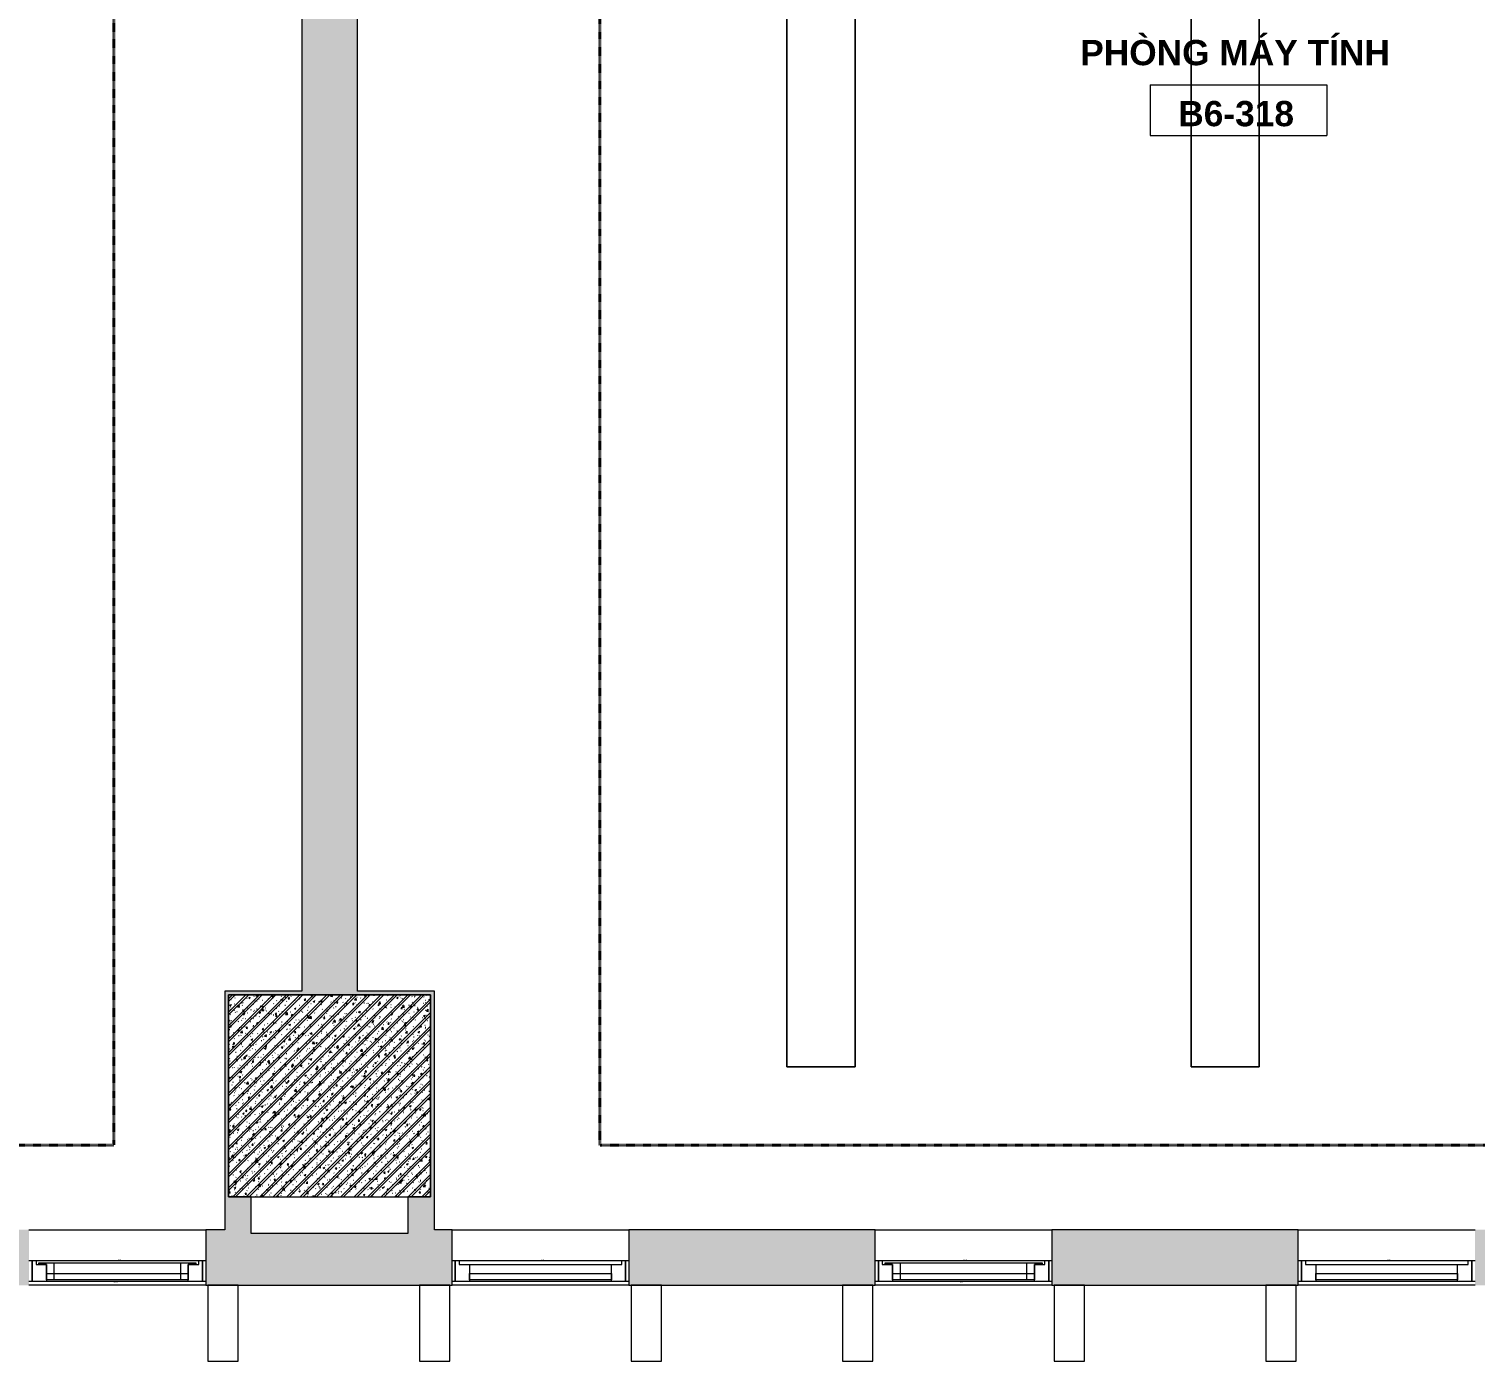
# Model space of a CAD drawing. Header units: millimetres. Extents: x -31340 to 17660, y 19597 to 75297.
# Drawn here: x -18080 to -12355, y 19597 to 24872 of the extents above; entities that cross this region are included whole.
import ezdxf

# ---------------------------------------------------------------- set-up
doc = ezdxf.new("R2010")
doc.units = ezdxf.units.MM
doc.linetypes.add('Dash', pattern=[6.35, 3.175, -3.175])
doc.linetypes.add('dash 1-1', pattern=[2, 1, -1])
for name, color, linetype, lineweight in [('A-AREA-IDEN', 2, 'Continuous', 9), ('A-DETL', 90, 'Continuous', 5), ('A-GLAZ', 151, 'Continuous', 5), ('A-GLAZ-CWMG', 51, 'Continuous', 5), ('A-GLAZ-HDLN', 1, 'Dash', 5), ('A-WALL', 113, 'Continuous', 5), ('A-WALL-PATT', 111, 'Continuous', 5), ('M-EQPM', 50, 'Continuous', 5), ('S-COLS', 52, 'Continuous', 5)]:
    doc.layers.add(name, color=color, linetype=linetype, lineweight=lineweight)
doc.styles.add('Arial_B', font='arialbd.ttf', dxfattribs={"height": 100})

# ---------------------------------------------------------------- blocks, each defined once
blk = doc.blocks.new('VGU_CLUSTER_W1B - W2B - W3B - VGU_CLUSTER_W1B-8565252-3rd Traffic Floor Plan - Pedestrian')
at = {"layer": 'A-GLAZ', "lineweight": 9}
for p, q in [((-350, -12), (-337, -12)), ((-337, -12), (-322, -12)), ((-337, -95), (-337, -12)), ((-337, -12), (-337, -95)), ((-322, -12), (-322, -28)), ((-322, -28), (-281, -28)), ((-311, -21), (-251, -21)), ((-311, -28), (-311, -21)), ((-281, -28), (-311, -28)), ((-281, -88), (-281, -28)), ((-281, -28), (-281, -95)), ((-251, -21), (-251, -88)), ((251, -21), (311, -21)), ((251, -88), (251, -21)), ((311, -28), (281, -28)), ((281, -28), (281, -88)), ((281, -28), (322, -28)), ((281, -95), (281, -28)), ((311, -21), (311, -28)), ((322, -12), (337, -12)), ((322, -28), (322, -12)), ((337, -12), (337, -95)), ((337, -12), (350, -12)), ((337, -95), (337, -12)), ((-337, -95), (-350, -95)), ((-281, -95), (-337, -95)), ((-281, -88), (-281, -63)), ((-281, -63), (281, -63)), ((-251, -88), (-281, -88)), ((281, -88), (-281, -88)), ((281, -88), (251, -88)), ((281, -63), (281, -88)), ((337, -95), (281, -95)), ((350, -95), (337, -95))]:
    blk.add_line(p, q, dxfattribs=at)
at = {"layer": 'A-GLAZ'}
for p, q in [((-322, -12), (322, -12)), ((-251, -21), (251, -21)), ((281, -95), (-281, -95))]:
    blk.add_line(p, q, dxfattribs=at)
at = {"layer": 'A-GLAZ-HDLN'}
for p, q in [((-13.3, -12), (0, -12)), ((13.3, -12), (0, -12)), ((-13.3, -95), (0, -95)), ((13.3, -95), (0, -95))]:
    blk.add_line(p, q, dxfattribs=at)
blk = doc.blocks.new('VGU_CLUSTER_W1A - W2A - W3A - W4 - W5C - W6 - VGU_CLUSTER_W1A-8565238-3rd Traffic Floor Plan - Pedestrian')
at = {"layer": 'A-GLAZ', "lineweight": 9}
for p, q in [((-350, -12), (-337, -12)), ((-337, -12), (-322, -12)), ((-337, -95), (-337, -12)), ((-337, -12), (-337, -95)), ((-322, -12), (-322, -28)), ((-322, -28), (-281, -28)), ((-281, -28), (-281, -95)), ((281, -28), (322, -28)), ((281, -95), (281, -28)), ((322, -12), (337, -12)), ((322, -28), (322, -12)), ((337, -12), (337, -95)), ((337, -12), (350, -12)), ((337, -95), (337, -12)), ((-337, -95), (-350, -95)), ((-281, -95), (-337, -95)), ((-281, -88), (-281, -63)), ((-281, -63), (281, -63)), ((281, -88), (-281, -88)), ((281, -63), (281, -88)), ((337, -95), (281, -95)), ((350, -95), (337, -95))]:
    blk.add_line(p, q, dxfattribs=at)
at = {"layer": 'A-GLAZ'}
for p, q in [((-322, -12), (322, -12)), ((-281, -28), (281, -28)), ((281, -95), (-281, -95))]:
    blk.add_line(p, q, dxfattribs=at)
at = {"layer": 'A-GLAZ-HDLN'}
for p in [(-13.3, -12), (13.3, -12)]:
    blk.add_line(p, (0, -12), dxfattribs=at)
blk = doc.blocks.new('OUTLET TRACK - OUTLET TRACK-10609662-3rd Traffic Floor Plan - Pedestrian')
at = {"layer": 'M-EQPM', "color": 7}
for p, q in [((9095, 135), (0, 135)), ((0, 135), (9095, 135)), ((9095, -135), (9095, 135)), ((9095, 135), (9095, -135)), ((0, -135), (9095, -135)), ((9095, -135), (0, -135))]:
    blk.add_line(p, q, dxfattribs=at)
blk = doc.blocks.new('OUTLET TRACK - OUTLET TRACK-10609678-3rd Traffic Floor Plan - Pedestrian')
at = {"layer": 'M-EQPM', "color": 7}
for p, q in [((0, 135), (7000, 135)), ((7000, 135), (0, 135)), ((7000, 135), (7000, -135)), ((7000, -135), (7000, 135)), ((7000, -135), (0, -135)), ((0, -135), (7000, -135))]:
    blk.add_line(p, q, dxfattribs=at)
blk = doc.blocks.new('Room Tag - Room Tag-8377849-3rd Traffic Floor Plan - Pedestrian')
at = {"layer": 'A-AREA-IDEN'}
for p, q in [((-7, -0.80625), (-7, -4.80625)), ((-7, -0.80625), (7, -0.80625)), ((7, -0.80625), (7, -4.80625)), ((-7, -4.80625), (7, -4.80625))]:
    blk.add_line(p, q, dxfattribs=at)

msp = doc.modelspace()

# ---------------------------------------------------------------- hatches: boundary and pattern name
at = {"layer": 'A-WALL-PATT'}
for points in [[(-16999.9, 21062), (-16779.9, 21062), (-16779.9, 26932), (-16999.9, 26932), (-16999.9, 23307.6)], [(-16474.9, 21047), (-16474.9, 21062), (-17304.9, 21062), (-17304.9, 21047), (-16489.9, 21047)], [(-17304.9, 20247), (-17289.9, 20247), (-17289.9, 21047), (-17304.9, 21047), (-17304.9, 20962.1)], [(-16489.9, 20247), (-16474.9, 20247), (-16474.9, 21047), (-16489.9, 21047), (-16489.9, 20962.1)], [(-17304.9, 19897), (-17199.9, 19897), (-17199.9, 20247), (-17304.9, 20247), (-17304.9, 20102)], [(-16579.9, 19897), (-16474.9, 19897), (-16474.9, 20247), (-16579.9, 20247), (-16579.9, 20102)], [(-16579.9, 20102), (-17199.9, 20102), (-17199.9, 19897), (-16579.9, 19897)]]:
    msp.add_hatch(color=256, dxfattribs=at).paths.add_polyline_path(points)
h = msp.add_hatch(color=256, dxfattribs=at)
h.paths.add_polyline_path([(-17380.2, 19897), (-17304.9, 19897), (-17304.9, 20117), (-17380.2, 20117)])
h.paths.add_polyline_path([(-23105.2, 19897), (-23105.2, 20117), (-23274.9, 20117), (-23274.9, 19897)])
h.paths.add_polyline_path([(-18380, 19897), (-18080.2, 19897), (-18080.2, 20117), (-19055.2, 20117), (-19055.2, 19897)])
h.paths.add_polyline_path([(-21430.2, 19897), (-21430.2, 20117), (-22405.2, 20117), (-22405.2, 19897), (-21848.7, 19897)])
h.paths.add_polyline_path([(-20730.2, 19897), (-19755.2, 19897), (-19755.2, 20117), (-20730.2, 20117)])
h = msp.add_hatch(color=256, dxfattribs=at)
h.paths.add_polyline_path([(-13055.2, 19897), (-13055.2, 20117), (-14030.2, 20117), (-14030.2, 19897), (-13755.1, 19897)])
h.paths.add_polyline_path([(-10604.9, 19897), (-10604.9, 20117), (-10680.2, 20117), (-10680.2, 19897)])
h.paths.add_polyline_path([(-16474.9, 19897), (-16405.2, 19897), (-16405.2, 20117), (-16474.9, 20117)])
h.paths.add_polyline_path([(-14730.2, 19897), (-14730.2, 20117), (-15705.2, 20117), (-15705.2, 19897), (-14911.3, 19897)])
h.paths.add_polyline_path([(-11442.6, 19897), (-11380.2, 19897), (-11380.2, 20117), (-12355.2, 20117), (-12355.2, 19897)])
at = {"layer": 'S-COLS'}
h = msp.add_hatch(dxfattribs=at)
h.set_pattern_fill('FP_1', color=256, style=0, pattern_type=2)
h.set_pattern_definition([(50, (0, 0), (63.7639, -5.57885), [6.668, -73.343]), (355, (0, 0), (-12.33488, 66.86951), [5.334, -58.674]), (100.451, (5.314, -0.465), (51.43036, 61.29098), [5.667, -62.332]), (46.184, (0, 17.78), (94.87722, -14.71484), [10.001, -110.014]), (96.636, (7.91, 16.55), (83.09115, 86.5993), [8.5, -93.497]), (351.184, (0, 17.78), (83.09204, 86.59928), [8.001, -88.011]), (21, (8.89, 13.335), (53.06449, -35.79273), [6.667, -73.342]), (326, (8.89, 13.335), (21.63066, 64.46546), [5.334, -58.674]), (71.451, (13.31, 10.35), (74.69646, 28.67237), [5.667, -62.332]), (37.5, (0, 0), (1.080413, 29.594271), [1.676, -56.286, 1.676, -57.887, -58.896]), (37.5, (0, 0), (1.080413, 29.594271), [-117.526, 1.676, -57.22]), (7.5, (0, 0), (23.386368, 35.063507), [1.676, -32.283, 1.676, -54.953, -22.447]), (7.5, (0, 0), (23.386368, 35.063507), [-90.589, 1.676, -20.771]), (327.5, (-19.825, 0), (47.456567, -2.005468), [1.676, -20.549, 1.676, -67.666, -92.011]), (327.5, (-19.825, 0), (47.456567, -2.005468), [-91.567, 1.676, -90.335]), (317.5, (-28.715, 0), (51.84495, 8.89904), [1.676, -27.216, 1.676, -44.374, -65.342]), (317.5, (-28.715, 0), (51.84495, 8.89904), [-74.943, 1.676, -63.665]), (45, (0, 0), (-26.71591, 26.71591), []), (45, (0, 10.89), (-26.71591, 26.71591), [])])
h.paths.add_polyline_path([(-17223.8, 20247), (-16489.9, 20247), (-16489.9, 21047), (-17289.9, 21047), (-17289.9, 20247)])

# ---------------------------------------------------------------- linework, layer by layer
at = {"layer": 'A-DETL', "linetype": 'dash 1-1', "lineweight": 40}
for p, q in [((-17744.1, 29252), (-17744.1, 20452)), ((-15819.9, 20452), (-15819.9, 29252)), ((-17744.1, 20452), (-22744.1, 20452)), ((-11319.9, 20452), (-15819.9, 20452))]:
    msp.add_line(p, q, dxfattribs=at)
at = {"layer": 'A-GLAZ-CWMG'}
for p, q in [((-17251.5, 19897), (-17371.5, 19897)), ((-17371.5, 19897), (-17371.5, 19597)), ((-17251.5, 19597), (-17251.5, 19897)), ((-16414, 19897), (-16534, 19897)), ((-16534, 19897), (-16534, 19597)), ((-16414, 19597), (-16414, 19897)), ((-15576.5, 19897), (-15696.5, 19897)), ((-15696.5, 19897), (-15696.5, 19597)), ((-15576.5, 19597), (-15576.5, 19897)), ((-14739, 19897), (-14859, 19897)), ((-14859, 19897), (-14859, 19597)), ((-14739, 19597), (-14739, 19897)), ((-13901.5, 19897), (-14021.5, 19897)), ((-14021.5, 19897), (-14021.5, 19597)), ((-13901.5, 19597), (-13901.5, 19897)), ((-13064, 19897), (-13184, 19897)), ((-13184, 19897), (-13184, 19597)), ((-13064, 19597), (-13064, 19897)), ((-17371.5, 19597), (-17251.5, 19597)), ((-16534, 19597), (-16414, 19597)), ((-15696.5, 19597), (-15576.5, 19597)), ((-14859, 19597), (-14739, 19597)), ((-14021.5, 19597), (-13901.5, 19597)), ((-13184, 19597), (-13064, 19597))]:
    msp.add_line(p, q, dxfattribs=at)
at = {"layer": 'A-WALL', "lineweight": 15}
for p, q in [((-16999.9, 26932), (-16999.9, 21062)), ((-16779.9, 21062), (-16779.9, 26932)), ((-16999.9, 21062), (-17304.9, 21062)), ((-17304.9, 21062), (-17304.9, 20117)), ((-17289.9, 21047), (-16489.9, 21047)), ((-17289.9, 20247), (-17289.9, 21047)), ((-16474.9, 21062), (-16779.9, 21062)), ((-16489.9, 21047), (-16489.9, 20247)), ((-16474.9, 20117), (-16474.9, 21062)), ((-17199.9, 20247), (-17289.9, 20247)), ((-17199.9, 20102), (-17199.9, 20247)), ((-16579.9, 20247), (-16579.9, 20102)), ((-16489.9, 20247), (-16579.9, 20247)), ((-17304.9, 20117), (-17380.2, 20117)), ((-17380.2, 20117), (-17380.2, 19897)), ((-16579.9, 20102), (-17199.9, 20102)), ((-16405.2, 20117), (-16474.9, 20117)), ((-16405.2, 19897), (-16405.2, 20117)), ((-14730.2, 20117), (-15705.2, 20117)), ((-15705.2, 20117), (-15705.2, 19897)), ((-14730.2, 19897), (-14730.2, 20117)), ((-13055.2, 20117), (-14030.2, 20117)), ((-14030.2, 20117), (-14030.2, 19897)), ((-13055.2, 19897), (-13055.2, 20117)), ((-17380.2, 19897), (-16405.2, 19897)), ((-15705.2, 19897), (-14730.2, 19897)), ((-14030.2, 19897), (-13055.2, 19897))]:
    msp.add_line(p, q, dxfattribs=at)
at = {"layer": 'A-WALL'}
for p, q in [((-18080.2, 20117), (-17380.2, 20117)), ((-16405.2, 20117), (-15705.2, 20117)), ((-14730.2, 20117), (-14030.2, 20117)), ((-13055.2, 20117), (-12355.2, 20117)), ((-17380.2, 19897), (-18080.2, 19897)), ((-15705.2, 19897), (-16405.2, 19897)), ((-14030.2, 19897), (-14730.2, 19897)), ((-12355.2, 19897), (-13055.2, 19897))]:
    msp.add_line(p, q, dxfattribs=at)
at = {"layer": 'S-COLS', "lineweight": 15}
for p, q in [((-16489.9, 21047), (-17289.9, 21047)), ((-17289.9, 21047), (-17289.9, 20247)), ((-16489.9, 20247), (-16489.9, 21047)), ((-17289.9, 20247), (-16489.9, 20247))]:
    msp.add_line(p, q, dxfattribs=at)

# ---------------------------------------------------------------- block references
at = {"layer": 'A-AREA-IDEN', "xscale": 49.99999999999998, "yscale": 49.99999999999998, "zscale": 49.99999999999998}
msp.add_blockref('Room Tag - Room Tag-8377849-3rd Traffic Floor Plan - Pedestrian', (-13291.8, 24690.1), dxfattribs=at)
at = {"layer": 'A-GLAZ'}
for name, p in [('VGU_CLUSTER_W1B - W2B - W3B - VGU_CLUSTER_W1B-8565252-3rd Traffic Floor Plan - Pedestrian', (-17730.2, 20007)), ('VGU_CLUSTER_W1A - W2A - W3A - W4 - W5C - W6 - VGU_CLUSTER_W1A-8565238-3rd Traffic Floor Plan - Pedestrian', (-16055.2, 20007)), ('VGU_CLUSTER_W1B - W2B - W3B - VGU_CLUSTER_W1B-8565252-3rd Traffic Floor Plan - Pedestrian', (-14380.2, 20007)), ('VGU_CLUSTER_W1A - W2A - W3A - W4 - W5C - W6 - VGU_CLUSTER_W1A-8565238-3rd Traffic Floor Plan - Pedestrian', (-12705.2, 20007))]:
    msp.add_blockref(name, p, dxfattribs=at)
at = {"layer": 'M-EQPM', "color": 7}
for name, p, rotation in [('OUTLET TRACK - OUTLET TRACK-10609662-3rd Traffic Floor Plan - Pedestrian', (-14944.6, 29857), 269.9999999999999), ('OUTLET TRACK - OUTLET TRACK-10609678-3rd Traffic Floor Plan - Pedestrian', (-13344.6, 27762), 270.0000000000001)]:
    msp.add_blockref(name, p, dxfattribs=dict(at, rotation=rotation))

# ---------------------------------------------------------------- texts
at = {"layer": 'A-AREA-IDEN', "char_height": 100, "attachment_point": 1, "style": 'Arial_B'}
for s, insert, width in [('PHÒNG MÁY TÍNH', (-13918.4, 24827.8), 1515.189), ('B6-318', (-13530.2, 24586.3), 565.19)]:
    msp.add_mtext(s, dxfattribs=dict(at, insert=insert, width=width))

doc.saveas('drawing.dxf')
